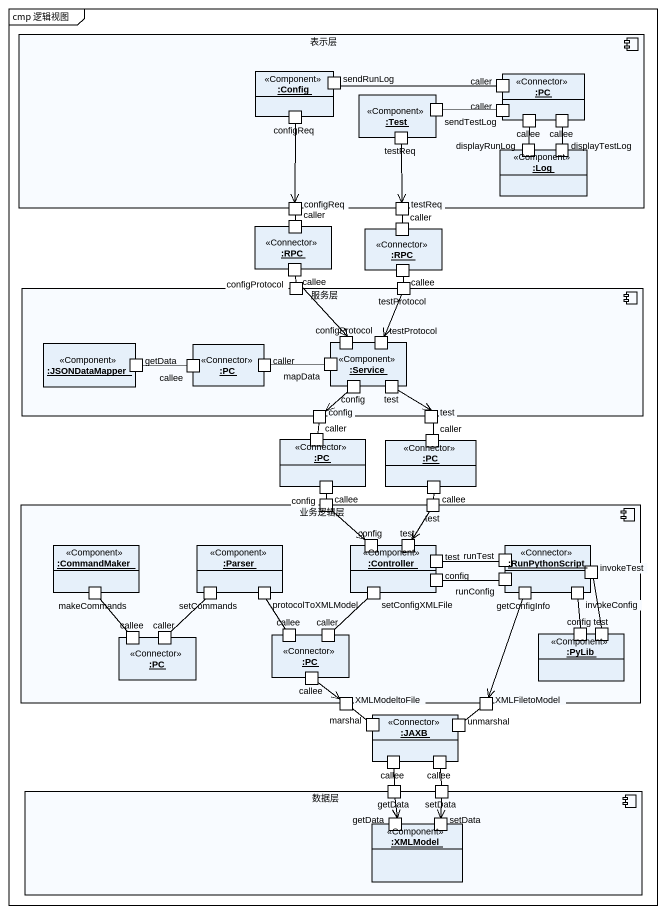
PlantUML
@startuml
mainframe cmp 逻辑视图
component 表示层 {
  rectangle ":Config" as Config <<Component>> {
    port sendRunLog
    port configReq
  }
  rectangle ":Test" as Test <<Component>> {
    port testReq
    port sendTestLog
  }
  rectangle ":PC" as PC <<Connector>> {
    port caller
    port "caller" as caller_2
    port callee
    port "callee" as callee_2
  }
  rectangle ":Log" as Log <<Component>> {
    port displayRunLog
    port displayTestLog
  }
  port "configReq" as configReq_2
  port "testReq" as testReq_2
}
rectangle ":RPC" as RPC <<Connector>> {
  port "caller" as caller_3
  port "callee" as callee_3
}
rectangle ":RPC" as RPC_2 <<Connector>> {
  port "caller" as caller_4
  port "callee" as callee_4
}
component 服务层 {
  port configProtocol
  port testProtocol
  rectangle ":JSONDataMapper" as JSONDataMapper <<Component>> {
    port getData
  }
  rectangle ":PC" as PC_2 <<Connector>> {
    port "callee" as callee_5
    port "caller" as caller_5
  }
  rectangle ":Service" as Service <<Component>> {
    port mapData
    port "configProtocol" as configProtocol_2
    port "testProtocol" as testProtocol_2
    port "config" as config_2
    port test
  }
  port config
  port "test" as test_2
}
rectangle ":PC" as PC_3 <<Connector>> {
  port "caller" as caller_6
  port "callee" as callee_6
}
rectangle ":PC" as PC_4 <<Connector>> {
  port "caller" as caller_7
  port "callee" as callee_7
}
component 业务逻辑层 {
  port "config" as config_3
  port "test" as test_3
  rectangle ":CommandMaker" as CommandMaker <<Component>> {
    port makeCommands
  }
  rectangle ":Parser" as Parser <<Component>> {
    port setCommands
    port protocolToXMLModel
  }
  rectangle ":Controller" as Controller <<Component>> {
    port "config" as config_4
    port "test" as test_4
    port "test" as test_5
    port setConfigXMLFile
    port "config" as config_5
  }
  rectangle ":RunPythonScript" as RunPythonScript <<Connector>> {
    port runTest
    port runConfig
    port getConfigInfo
    port invokeConfig
    port invokeTest
  }
  rectangle ":PC" as PC_5 <<Connector>> {
    port "callee" as callee_8
    port "caller" as caller_8
  }
  rectangle ":PC" as PC_6 <<Connector>> {
    port "callee" as callee_9
    port "caller" as caller_9
    port "callee" as callee_10
  }
  rectangle ":PyLib" as PyLib <<Component>> {
    port "config" as config_6
    port "test" as test_6
  }
  port XMLModeltoFile
  port XMLFiletoModel
}
rectangle ":JAXB" as JAXB <<Connector>> {
  port marshal
  port unmarshal
  port "callee" as callee_11
  port "callee" as callee_12
}
component 数据层 {
  port "getData" as getData_2
  port setData
  rectangle ":XMLModel" as XMLModel <<Component>> {
    port "getData" as getData_3
    port "setData" as setData_2
  }
}
sendRunLog -right- caller
configReq --> configReq_2
testReq --> testReq_2
sendTestLog -right- caller_2
callee -- displayRunLog
callee_2 -- displayTestLog
configReq_2 -- caller_3
testReq_2 -- caller_4
callee_3 -- configProtocol
configProtocol --> configProtocol_2
callee_4 -- testProtocol
testProtocol --> testProtocol_2
getData -right- callee_5
caller_5 -right- mapData
config -- caller_6
config_2 --> config
test --> test_2
caller_7 -up- test_2
callee_6 -- config_3
callee_7 -- test_3
config_3 --> config_4
test_3 --> test_4
test_5 -right- runTest
setCommands -- caller_8
setConfigXMLFile -- caller_9
config_5 -right- runConfig
invokeConfig -- config_6
invokeTest -- test_6
callee_8 -up- makeCommands
callee_9 -up- protocolToXMLModel
XMLModeltoFile <-up- callee_10
XMLModeltoFile -- marshal
XMLFiletoModel <-up- getConfigInfo
XMLFiletoModel -- unmarshal
callee_11 -- getData_2
callee_12 -- setData
getData_2 --> getData_3
setData --> setData_2
@enduml
